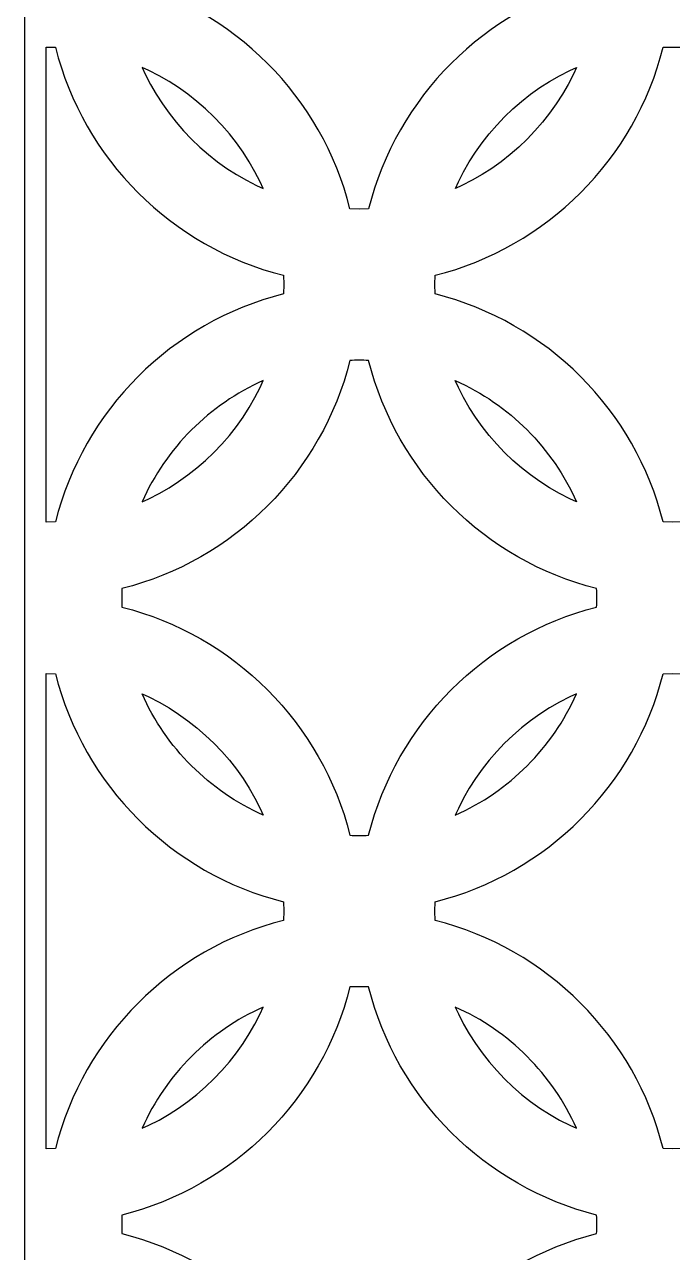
# Model space of a CAD drawing. Header units: centimetres. Extents: x 1.5 to 6.4, y -9 to 9.
# Drawn here: x 1.501 to 3.955, y 0.487 to 5.138 of the extents above; entities that cross this region are included whole.
import ezdxf

# ---------------------------------------------------------------- set-up
doc = ezdxf.new("R2010")
doc.units = ezdxf.units.CM
doc.header["$MEASUREMENT"] = 0
doc.layers.add('layer 1', color=7, linetype='Continuous')

msp = doc.modelspace()

# ---------------------------------------------------------------- linework, layer by layer
at = {"layer": 'layer 1', "color": 250}
for points, knots in [([(1.50052, 9.00077), (1.50052, 9.00077), (6.40987, 9.00077), (6.40987, 9.00077), (6.40987, 9.00077), (6.40987, 9.00077), (6.40987, -9.00021), (6.40987, -9.00021), (6.40987, -9.00021), (6.40987, -9.00021), (1.50052, -9.00021), (1.50052, -9.00021), (1.50052, -9.00021), (1.50052, -9.00021), (1.50052, 9.00077), (1.50052, 9.00077)], [0, 0, 0, 0, 0.2, 0.2, 0.2, 0.2, 0.4, 0.4, 0.4, 0.4, 0.6, 0.6, 0.6, 0.6, 1, 1, 1, 1]), ([(1.86971, 5.30383), (2.29301, 5.19784), (2.62742, 4.86345), (2.7334, 4.44014), (2.7334, 4.44014), (2.7334, 4.44014), (2.76877, 4.43924), (2.76877, 4.43924), (2.76877, 4.43924), (2.76877, 4.43924), (2.80414, 4.44014), (2.80414, 4.44014), (2.80414, 4.44014), (2.91013, 4.86344), (3.24452, 5.19785), (3.66782, 5.30383), (3.66782, 5.30383), (3.66782, 5.30383), (3.66872, 5.3392), (3.66872, 5.3392), (3.66872, 5.3392), (3.66872, 5.3392), (3.66782, 5.37457), (3.66782, 5.37457), (3.66782, 5.37457), (3.24452, 5.48056), (2.91013, 5.81496), (2.80414, 6.23826), (2.80414, 6.23826), (2.80414, 6.23826), (2.76877, 6.23916), (2.76877, 6.23916), (2.76877, 6.23916), (2.76877, 6.23916), (2.7334, 6.23826), (2.7334, 6.23826), (2.7334, 6.23826), (2.62742, 5.81495), (2.293, 5.48056), (1.86971, 5.37457), (1.86971, 5.37457), (1.86971, 5.37457), (1.86881, 5.3392), (1.86881, 5.3392), (1.86881, 5.3392), (1.86881, 5.3392), (1.86971, 5.30383), (1.86971, 5.30383)], [0, 0, 0, 0, 0.0769231, 0.0769231, 0.0769231, 0.0769231, 0.1538462, 0.1538462, 0.1538462, 0.1538462, 0.2307692, 0.2307692, 0.2307692, 0.2307692, 0.3076923, 0.3076923, 0.3076923, 0.3076923, 0.3846154, 0.3846154, 0.3846154, 0.3846154, 0.4615385, 0.4615385, 0.4615385, 0.4615385, 0.5384615, 0.5384615, 0.5384615, 0.5384615, 0.6153846, 0.6153846, 0.6153846, 0.6153846, 0.6923077, 0.6923077, 0.6923077, 0.6923077, 0.7692308, 0.7692308, 0.7692308, 0.7692308, 0.8461538, 0.8461538, 0.8461538, 0.8461538, 1, 1, 1, 1]), ([(1.58234, 3.25282), (1.58234, 3.25282), (1.61771, 3.25372), (1.61771, 3.25372), (1.61771, 3.25372), (1.7237, 3.67701), (2.05809, 4.01142), (2.4814, 4.1174), (2.4814, 4.1174), (2.4814, 4.1174), (2.4823, 4.15277), (2.4823, 4.15277), (2.4823, 4.15277), (2.4823, 4.15277), (2.4814, 4.18814), (2.4814, 4.18814), (2.4814, 4.18814), (2.0581, 4.29413), (1.72369, 4.62852), (1.61771, 5.05183), (1.61771, 5.05183), (1.61771, 5.05183), (1.58234, 5.05273), (1.58234, 5.05273), (1.58234, 5.05273), (1.58234, 5.05273), (1.58234, 3.25282), (1.58234, 3.25282)], [0, 0, 0, 0, 0.125, 0.125, 0.125, 0.125, 0.25, 0.25, 0.25, 0.25, 0.375, 0.375, 0.375, 0.375, 0.5, 0.5, 0.5, 0.5, 0.625, 0.625, 0.625, 0.625, 0.75, 0.75, 0.75, 0.75, 1, 1, 1, 1]), ([(3.9552, 3.25282), (3.9552, 3.25282), (3.99057, 3.25372), (3.99057, 3.25372), (3.99057, 3.25372), (4.09655, 3.67703), (4.43096, 4.01141), (4.85425, 4.1174), (4.85425, 4.1174), (4.85425, 4.1174), (4.85515, 4.15277), (4.85515, 4.15277), (4.85515, 4.15277), (4.85515, 4.15277), (4.85425, 4.18814), (4.85425, 4.18814), (4.85425, 4.18814), (4.43094, 4.29413), (4.09656, 4.62854), (3.99057, 5.05183), (3.99057, 5.05183), (3.99057, 5.05183), (3.9552, 5.05273), (3.9552, 5.05273), (3.9552, 5.05273), (3.9552, 5.05273), (3.91983, 5.05183), (3.91983, 5.05183), (3.91983, 5.05183), (3.81385, 4.62852), (3.47943, 4.29413), (3.05614, 4.18814), (3.05614, 4.18814), (3.05614, 4.18814), (3.05524, 4.15277), (3.05524, 4.15277), (3.05524, 4.15277), (3.05524, 4.15277), (3.05614, 4.1174), (3.05614, 4.1174), (3.05614, 4.1174), (3.47945, 4.01142), (3.81384, 3.67701), (3.91983, 3.25372), (3.91983, 3.25372), (3.91983, 3.25372), (3.9552, 3.25282), (3.9552, 3.25282)], [0, 0, 0, 0, 0.0769231, 0.0769231, 0.0769231, 0.0769231, 0.1538462, 0.1538462, 0.1538462, 0.1538462, 0.2307692, 0.2307692, 0.2307692, 0.2307692, 0.3076923, 0.3076923, 0.3076923, 0.3076923, 0.3846154, 0.3846154, 0.3846154, 0.3846154, 0.4615385, 0.4615385, 0.4615385, 0.4615385, 0.5384615, 0.5384615, 0.5384615, 0.5384615, 0.6153846, 0.6153846, 0.6153846, 0.6153846, 0.6923077, 0.6923077, 0.6923077, 0.6923077, 0.7692308, 0.7692308, 0.7692308, 0.7692308, 0.8461538, 0.8461538, 0.8461538, 0.8461538, 1, 1, 1, 1]), ([(1.94619, 4.97535), (1.94619, 4.97535), (1.97134, 4.96395), (1.97134, 4.96395), (1.97134, 4.96395), (1.97134, 4.96395), (2.01011, 4.94405), (2.01011, 4.94405), (2.01011, 4.94405), (2.01011, 4.94405), (2.04782, 4.92232), (2.04782, 4.92232), (2.04782, 4.92232), (2.04782, 4.92232), (2.08439, 4.89884), (2.08439, 4.89884), (2.08439, 4.89884), (2.08439, 4.89884), (2.11976, 4.87366), (2.11976, 4.87366), (2.11976, 4.87366), (2.11976, 4.87366), (2.15387, 4.84683), (2.15387, 4.84683), (2.15387, 4.84683), (2.15387, 4.84683), (2.18665, 4.81842), (2.18665, 4.81842), (2.18665, 4.81842), (2.18665, 4.81842), (2.21804, 4.78848), (2.21804, 4.78848), (2.21804, 4.78848), (2.21804, 4.78848), (2.24798, 4.75709), (2.24798, 4.75709), (2.24798, 4.75709), (2.24798, 4.75709), (2.27639, 4.72431), (2.27639, 4.72431), (2.27639, 4.72431), (2.27639, 4.72431), (2.30322, 4.6902), (2.30322, 4.6902), (2.30322, 4.6902), (2.30322, 4.6902), (2.3284, 4.65482), (2.3284, 4.65482), (2.3284, 4.65482), (2.3284, 4.65482), (2.35189, 4.61825), (2.35189, 4.61825), (2.35189, 4.61825), (2.35189, 4.61825), (2.37361, 4.58055), (2.37361, 4.58055), (2.37361, 4.58055), (2.37361, 4.58055), (2.39352, 4.54177), (2.39352, 4.54177), (2.39352, 4.54177), (2.39352, 4.54177), (2.40492, 4.51662), (2.40492, 4.51662), (2.40492, 4.51662), (2.40492, 4.51662), (2.37977, 4.52802), (2.37977, 4.52802), (2.37977, 4.52802), (2.37977, 4.52802), (2.34099, 4.54793), (2.34099, 4.54793), (2.34099, 4.54793), (2.34099, 4.54793), (2.30329, 4.56965), (2.30329, 4.56965), (2.30329, 4.56965), (2.30329, 4.56965), (2.26672, 4.59313), (2.26672, 4.59313), (2.26672, 4.59313), (2.26672, 4.59313), (2.23135, 4.61832), (2.23135, 4.61832), (2.23135, 4.61832), (2.23135, 4.61832), (2.19724, 4.64515), (2.19724, 4.64515), (2.19724, 4.64515), (2.19724, 4.64515), (2.16446, 4.67356), (2.16446, 4.67356), (2.16446, 4.67356), (2.16446, 4.67356), (2.13306, 4.7035), (2.13306, 4.7035), (2.13306, 4.7035), (2.13306, 4.7035), (2.10313, 4.73489), (2.10313, 4.73489), (2.10313, 4.73489), (2.10313, 4.73489), (2.07472, 4.76767), (2.07472, 4.76767), (2.07472, 4.76767), (2.07472, 4.76767), (2.04789, 4.80178), (2.04789, 4.80178), (2.04789, 4.80178), (2.04789, 4.80178), (2.0227, 4.83715), (2.0227, 4.83715), (2.0227, 4.83715), (2.0227, 4.83715), (1.99922, 4.87372), (1.99922, 4.87372), (1.99922, 4.87372), (1.99922, 4.87372), (1.9775, 4.91143), (1.9775, 4.91143), (1.9775, 4.91143), (1.9775, 4.91143), (1.95759, 4.9502), (1.95759, 4.9502), (1.95759, 4.9502), (1.95759, 4.9502), (1.94619, 4.97535), (1.94619, 4.97535)], [0, 0, 0, 0, 0.030303, 0.030303, 0.030303, 0.030303, 0.0606061, 0.0606061, 0.0606061, 0.0606061, 0.0909091, 0.0909091, 0.0909091, 0.0909091, 0.1212121, 0.1212121, 0.1212121, 0.1212121, 0.1515152, 0.1515152, 0.1515152, 0.1515152, 0.1818182, 0.1818182, 0.1818182, 0.1818182, 0.2121212, 0.2121212, 0.2121212, 0.2121212, 0.2424242, 0.2424242, 0.2424242, 0.2424242, 0.2727273, 0.2727273, 0.2727273, 0.2727273, 0.3030303, 0.3030303, 0.3030303, 0.3030303, 0.3333333, 0.3333333, 0.3333333, 0.3333333, 0.3636364, 0.3636364, 0.3636364, 0.3636364, 0.3939394, 0.3939394, 0.3939394, 0.3939394, 0.4242424, 0.4242424, 0.4242424, 0.4242424, 0.4545455, 0.4545455, 0.4545455, 0.4545455, 0.4848485, 0.4848485, 0.4848485, 0.4848485, 0.5151515, 0.5151515, 0.5151515, 0.5151515, 0.5454545, 0.5454545, 0.5454545, 0.5454545, 0.5757576, 0.5757576, 0.5757576, 0.5757576, 0.6060606, 0.6060606, 0.6060606, 0.6060606, 0.6363636, 0.6363636, 0.6363636, 0.6363636, 0.6666667, 0.6666667, 0.6666667, 0.6666667, 0.6969697, 0.6969697, 0.6969697, 0.6969697, 0.7272727, 0.7272727, 0.7272727, 0.7272727, 0.7575758, 0.7575758, 0.7575758, 0.7575758, 0.7878788, 0.7878788, 0.7878788, 0.7878788, 0.8181818, 0.8181818, 0.8181818, 0.8181818, 0.8484848, 0.8484848, 0.8484848, 0.8484848, 0.8787879, 0.8787879, 0.8787879, 0.8787879, 0.9090909, 0.9090909, 0.9090909, 0.9090909, 0.9393939, 0.9393939, 0.9393939, 0.9393939, 1, 1, 1, 1]), ([(3.59135, 4.97535), (3.59135, 4.97535), (3.5662, 4.96395), (3.5662, 4.96395), (3.5662, 4.96395), (3.5662, 4.96395), (3.52742, 4.94405), (3.52742, 4.94405), (3.52742, 4.94405), (3.52742, 4.94405), (3.48972, 4.92232), (3.48972, 4.92232), (3.48972, 4.92232), (3.48972, 4.92232), (3.45315, 4.89884), (3.45315, 4.89884), (3.45315, 4.89884), (3.45315, 4.89884), (3.41778, 4.87366), (3.41778, 4.87366), (3.41778, 4.87366), (3.41778, 4.87366), (3.38367, 4.84683), (3.38367, 4.84683), (3.38367, 4.84683), (3.38367, 4.84683), (3.35088, 4.81842), (3.35088, 4.81842), (3.35088, 4.81842), (3.35088, 4.81842), (3.31949, 4.78848), (3.31949, 4.78848), (3.31949, 4.78848), (3.31949, 4.78848), (3.28956, 4.75709), (3.28956, 4.75709), (3.28956, 4.75709), (3.28956, 4.75709), (3.26115, 4.72431), (3.26115, 4.72431), (3.26115, 4.72431), (3.26115, 4.72431), (3.23432, 4.6902), (3.23432, 4.6902), (3.23432, 4.6902), (3.23432, 4.6902), (3.20913, 4.65482), (3.20913, 4.65482), (3.20913, 4.65482), (3.20913, 4.65482), (3.18565, 4.61825), (3.18565, 4.61825), (3.18565, 4.61825), (3.18565, 4.61825), (3.16393, 4.58055), (3.16393, 4.58055), (3.16393, 4.58055), (3.16393, 4.58055), (3.14402, 4.54177), (3.14402, 4.54177), (3.14402, 4.54177), (3.14402, 4.54177), (3.13262, 4.51662), (3.13262, 4.51662), (3.13262, 4.51662), (3.13262, 4.51662), (3.15777, 4.52802), (3.15777, 4.52802), (3.15777, 4.52802), (3.15777, 4.52802), (3.19655, 4.54793), (3.19655, 4.54793), (3.19655, 4.54793), (3.19655, 4.54793), (3.23425, 4.56965), (3.23425, 4.56965), (3.23425, 4.56965), (3.23425, 4.56965), (3.27082, 4.59313), (3.27082, 4.59313), (3.27082, 4.59313), (3.27082, 4.59313), (3.30619, 4.61832), (3.30619, 4.61832), (3.30619, 4.61832), (3.30619, 4.61832), (3.3403, 4.64515), (3.3403, 4.64515), (3.3403, 4.64515), (3.3403, 4.64515), (3.37308, 4.67356), (3.37308, 4.67356), (3.37308, 4.67356), (3.37308, 4.67356), (3.40447, 4.7035), (3.40447, 4.7035), (3.40447, 4.7035), (3.40447, 4.7035), (3.43441, 4.73489), (3.43441, 4.73489), (3.43441, 4.73489), (3.43441, 4.73489), (3.46282, 4.76767), (3.46282, 4.76767), (3.46282, 4.76767), (3.46282, 4.76767), (3.48965, 4.80178), (3.48965, 4.80178), (3.48965, 4.80178), (3.48965, 4.80178), (3.51484, 4.83715), (3.51484, 4.83715), (3.51484, 4.83715), (3.51484, 4.83715), (3.53832, 4.87372), (3.53832, 4.87372), (3.53832, 4.87372), (3.53832, 4.87372), (3.56004, 4.91142), (3.56004, 4.91142), (3.56004, 4.91142), (3.56004, 4.91142), (3.57995, 4.9502), (3.57995, 4.9502), (3.57995, 4.9502), (3.57995, 4.9502), (3.59135, 4.97535), (3.59135, 4.97535)], [0, 0, 0, 0, 0.030303, 0.030303, 0.030303, 0.030303, 0.0606061, 0.0606061, 0.0606061, 0.0606061, 0.0909091, 0.0909091, 0.0909091, 0.0909091, 0.1212121, 0.1212121, 0.1212121, 0.1212121, 0.1515152, 0.1515152, 0.1515152, 0.1515152, 0.1818182, 0.1818182, 0.1818182, 0.1818182, 0.2121212, 0.2121212, 0.2121212, 0.2121212, 0.2424242, 0.2424242, 0.2424242, 0.2424242, 0.2727273, 0.2727273, 0.2727273, 0.2727273, 0.3030303, 0.3030303, 0.3030303, 0.3030303, 0.3333333, 0.3333333, 0.3333333, 0.3333333, 0.3636364, 0.3636364, 0.3636364, 0.3636364, 0.3939394, 0.3939394, 0.3939394, 0.3939394, 0.4242424, 0.4242424, 0.4242424, 0.4242424, 0.4545455, 0.4545455, 0.4545455, 0.4545455, 0.4848485, 0.4848485, 0.4848485, 0.4848485, 0.5151515, 0.5151515, 0.5151515, 0.5151515, 0.5454545, 0.5454545, 0.5454545, 0.5454545, 0.5757576, 0.5757576, 0.5757576, 0.5757576, 0.6060606, 0.6060606, 0.6060606, 0.6060606, 0.6363636, 0.6363636, 0.6363636, 0.6363636, 0.6666667, 0.6666667, 0.6666667, 0.6666667, 0.6969697, 0.6969697, 0.6969697, 0.6969697, 0.7272727, 0.7272727, 0.7272727, 0.7272727, 0.7575758, 0.7575758, 0.7575758, 0.7575758, 0.7878788, 0.7878788, 0.7878788, 0.7878788, 0.8181818, 0.8181818, 0.8181818, 0.8181818, 0.8484848, 0.8484848, 0.8484848, 0.8484848, 0.8787879, 0.8787879, 0.8787879, 0.8787879, 0.9090909, 0.9090909, 0.9090909, 0.9090909, 0.9393939, 0.9393939, 0.9393939, 0.9393939, 1, 1, 1, 1]), ([(2.73346, 2.06706), (2.62752, 2.49055), (2.29296, 2.82509), (1.86948, 2.93103), (1.86948, 2.93103), (1.86902, 2.94275), (1.86872, 2.95452), (1.86872, 2.96635), (1.86872, 2.96635), (1.86872, 2.97818), (1.86902, 2.98994), (1.86948, 3.00166), (1.86948, 3.00166), (2.29296, 3.1076), (2.62752, 3.44214), (2.73346, 3.86564), (2.73346, 3.86564), (2.74518, 3.86609), (2.75694, 3.8664), (2.76877, 3.8664), (2.76877, 3.8664), (2.7806, 3.8664), (2.79236, 3.86609), (2.80408, 3.86564), (2.80408, 3.86564), (2.91002, 3.44214), (3.24458, 3.1076), (3.66806, 3.00166), (3.66806, 3.00166), (3.66852, 2.98994), (3.66882, 2.97818), (3.66882, 2.96635), (3.66882, 2.96635), (3.66882, 2.95452), (3.66851, 2.94275), (3.66806, 2.93103), (3.66806, 2.93103), (3.24458, 2.82508), (2.91002, 2.49055), (2.80408, 2.06706), (2.80408, 2.06706), (2.79236, 2.0666), (2.7806, 2.0663), (2.76877, 2.0663), (2.76877, 2.0663), (2.75694, 2.0663), (2.74518, 2.0666), (2.73346, 2.06706)], [0, 0, 0, 0, 0.0769231, 0.0769231, 0.0769231, 0.0769231, 0.1538462, 0.1538462, 0.1538462, 0.1538462, 0.2307692, 0.2307692, 0.2307692, 0.2307692, 0.3076923, 0.3076923, 0.3076923, 0.3076923, 0.3846154, 0.3846154, 0.3846154, 0.3846154, 0.4615385, 0.4615385, 0.4615385, 0.4615385, 0.5384615, 0.5384615, 0.5384615, 0.5384615, 0.6153846, 0.6153846, 0.6153846, 0.6153846, 0.6923077, 0.6923077, 0.6923077, 0.6923077, 0.7692308, 0.7692308, 0.7692308, 0.7692308, 0.8461538, 0.8461538, 0.8461538, 0.8461538, 1, 1, 1, 1]), ([(2.40513, 3.78939), (2.40513, 3.78939), (2.39352, 3.76378), (2.39352, 3.76378), (2.39352, 3.76378), (2.39352, 3.76378), (2.37361, 3.725), (2.37361, 3.725), (2.37361, 3.725), (2.37361, 3.725), (2.35188, 3.6873), (2.35188, 3.6873), (2.35188, 3.6873), (2.35188, 3.6873), (2.3284, 3.65073), (2.3284, 3.65073), (2.3284, 3.65073), (2.3284, 3.65073), (2.30322, 3.61535), (2.30322, 3.61535), (2.30322, 3.61535), (2.30322, 3.61535), (2.27639, 3.58124), (2.27639, 3.58124), (2.27639, 3.58124), (2.27639, 3.58124), (2.24797, 3.54846), (2.24797, 3.54846), (2.24797, 3.54846), (2.24797, 3.54846), (2.21804, 3.51707), (2.21804, 3.51707), (2.21804, 3.51707), (2.21804, 3.51707), (2.18665, 3.48714), (2.18665, 3.48714), (2.18665, 3.48714), (2.18665, 3.48714), (2.15387, 3.45872), (2.15387, 3.45872), (2.15387, 3.45872), (2.15387, 3.45872), (2.11976, 3.4319), (2.11976, 3.4319), (2.11976, 3.4319), (2.11976, 3.4319), (2.08439, 3.40671), (2.08439, 3.40671), (2.08439, 3.40671), (2.08439, 3.40671), (2.04782, 3.38323), (2.04782, 3.38323), (2.04782, 3.38323), (2.04782, 3.38323), (2.01011, 3.36151), (2.01011, 3.36151), (2.01011, 3.36151), (2.01011, 3.36151), (1.97133, 3.3416), (1.97133, 3.3416), (1.97133, 3.3416), (1.97133, 3.3416), (1.94573, 3.32999), (1.94573, 3.32999), (1.94573, 3.32999), (2.03643, 3.53414), (2.20098, 3.69869), (2.40513, 3.78939)], [0, 0, 0, 0, 0.0555556, 0.0555556, 0.0555556, 0.0555556, 0.1111111, 0.1111111, 0.1111111, 0.1111111, 0.1666667, 0.1666667, 0.1666667, 0.1666667, 0.2222222, 0.2222222, 0.2222222, 0.2222222, 0.2777778, 0.2777778, 0.2777778, 0.2777778, 0.3333333, 0.3333333, 0.3333333, 0.3333333, 0.3888889, 0.3888889, 0.3888889, 0.3888889, 0.4444444, 0.4444444, 0.4444444, 0.4444444, 0.5, 0.5, 0.5, 0.5, 0.5555556, 0.5555556, 0.5555556, 0.5555556, 0.6111111, 0.6111111, 0.6111111, 0.6111111, 0.6666667, 0.6666667, 0.6666667, 0.6666667, 0.7222222, 0.7222222, 0.7222222, 0.7222222, 0.7777778, 0.7777778, 0.7777778, 0.7777778, 0.8333333, 0.8333333, 0.8333333, 0.8333333, 0.8888889, 0.8888889, 0.8888889, 0.8888889, 1, 1, 1, 1]), ([(3.13241, 3.78939), (3.13241, 3.78939), (3.14402, 3.76378), (3.14402, 3.76378), (3.14402, 3.76378), (3.14402, 3.76378), (3.16393, 3.725), (3.16393, 3.725), (3.16393, 3.725), (3.16393, 3.725), (3.18565, 3.6873), (3.18565, 3.6873), (3.18565, 3.6873), (3.18565, 3.6873), (3.20913, 3.65073), (3.20913, 3.65073), (3.20913, 3.65073), (3.20913, 3.65073), (3.23432, 3.61535), (3.23432, 3.61535), (3.23432, 3.61535), (3.23432, 3.61535), (3.26115, 3.58124), (3.26115, 3.58124), (3.26115, 3.58124), (3.26115, 3.58124), (3.28956, 3.54846), (3.28956, 3.54846), (3.28956, 3.54846), (3.28956, 3.54846), (3.31949, 3.51707), (3.31949, 3.51707), (3.31949, 3.51707), (3.31949, 3.51707), (3.35088, 3.48714), (3.35088, 3.48714), (3.35088, 3.48714), (3.35088, 3.48714), (3.38366, 3.45872), (3.38366, 3.45872), (3.38366, 3.45872), (3.38366, 3.45872), (3.41778, 3.4319), (3.41778, 3.4319), (3.41778, 3.4319), (3.41778, 3.4319), (3.45315, 3.40671), (3.45315, 3.40671), (3.45315, 3.40671), (3.45315, 3.40671), (3.48972, 3.38323), (3.48972, 3.38323), (3.48972, 3.38323), (3.48972, 3.38323), (3.52742, 3.36151), (3.52742, 3.36151), (3.52742, 3.36151), (3.52742, 3.36151), (3.5662, 3.3416), (3.5662, 3.3416), (3.5662, 3.3416), (3.5662, 3.3416), (3.59181, 3.32999), (3.59181, 3.32999), (3.59181, 3.32999), (3.50111, 3.53414), (3.33655, 3.69869), (3.13241, 3.78939)], [0, 0, 0, 0, 0.0555556, 0.0555556, 0.0555556, 0.0555556, 0.1111111, 0.1111111, 0.1111111, 0.1111111, 0.1666667, 0.1666667, 0.1666667, 0.1666667, 0.2222222, 0.2222222, 0.2222222, 0.2222222, 0.2777778, 0.2777778, 0.2777778, 0.2777778, 0.3333333, 0.3333333, 0.3333333, 0.3333333, 0.3888889, 0.3888889, 0.3888889, 0.3888889, 0.4444444, 0.4444444, 0.4444444, 0.4444444, 0.5, 0.5, 0.5, 0.5, 0.5555556, 0.5555556, 0.5555556, 0.5555556, 0.6111111, 0.6111111, 0.6111111, 0.6111111, 0.6666667, 0.6666667, 0.6666667, 0.6666667, 0.7222222, 0.7222222, 0.7222222, 0.7222222, 0.7777778, 0.7777778, 0.7777778, 0.7777778, 0.8333333, 0.8333333, 0.8333333, 0.8333333, 0.8888889, 0.8888889, 0.8888889, 0.8888889, 1, 1, 1, 1]), ([(1.58234, 0.87996), (1.58234, 0.87996), (1.61771, 0.88086), (1.61771, 0.88086), (1.61771, 0.88086), (1.7237, 1.30417), (2.0581, 1.63855), (2.4814, 1.74455), (2.4814, 1.74455), (2.4814, 1.74455), (2.4823, 1.77992), (2.4823, 1.77992), (2.4823, 1.77992), (2.4823, 1.77992), (2.4814, 1.81529), (2.4814, 1.81529), (2.4814, 1.81529), (2.05809, 1.92127), (1.7237, 2.25568), (1.61771, 2.67897), (1.61771, 2.67897), (1.61771, 2.67897), (1.58234, 2.67987), (1.58234, 2.67987), (1.58234, 2.67987), (1.58234, 2.67987), (1.58234, 0.87996), (1.58234, 0.87996)], [0, 0, 0, 0, 0.125, 0.125, 0.125, 0.125, 0.25, 0.25, 0.25, 0.25, 0.375, 0.375, 0.375, 0.375, 0.5, 0.5, 0.5, 0.5, 0.625, 0.625, 0.625, 0.625, 0.75, 0.75, 0.75, 0.75, 1, 1, 1, 1]), ([(3.05614, 1.74455), (3.47943, 1.63856), (3.81384, 1.30417), (3.91983, 0.88086), (3.91983, 0.88086), (3.91983, 0.88086), (3.9552, 0.87996), (3.9552, 0.87996), (3.9552, 0.87996), (3.9552, 0.87996), (3.99057, 0.88086), (3.99057, 0.88086), (3.99057, 0.88086), (4.09656, 1.30415), (4.43094, 1.63856), (4.85425, 1.74455), (4.85425, 1.74455), (4.85425, 1.74455), (4.85515, 1.77992), (4.85515, 1.77992), (4.85515, 1.77992), (4.85515, 1.77992), (4.85425, 1.81529), (4.85425, 1.81529), (4.85425, 1.81529), (4.43096, 1.92128), (4.09655, 2.25566), (3.99057, 2.67897), (3.99057, 2.67897), (3.99057, 2.67897), (3.9552, 2.67987), (3.9552, 2.67987), (3.9552, 2.67987), (3.9552, 2.67987), (3.91983, 2.67897), (3.91983, 2.67897), (3.91983, 2.67897), (3.81384, 2.25568), (3.47945, 1.92127), (3.05614, 1.81529), (3.05614, 1.81529), (3.05614, 1.81529), (3.05524, 1.77992), (3.05524, 1.77992), (3.05524, 1.77992), (3.05524, 1.77992), (3.05614, 1.74455), (3.05614, 1.74455)], [0, 0, 0, 0, 0.0769231, 0.0769231, 0.0769231, 0.0769231, 0.1538462, 0.1538462, 0.1538462, 0.1538462, 0.2307692, 0.2307692, 0.2307692, 0.2307692, 0.3076923, 0.3076923, 0.3076923, 0.3076923, 0.3846154, 0.3846154, 0.3846154, 0.3846154, 0.4615385, 0.4615385, 0.4615385, 0.4615385, 0.5384615, 0.5384615, 0.5384615, 0.5384615, 0.6153846, 0.6153846, 0.6153846, 0.6153846, 0.6923077, 0.6923077, 0.6923077, 0.6923077, 0.7692308, 0.7692308, 0.7692308, 0.7692308, 0.8461538, 0.8461538, 0.8461538, 0.8461538, 1, 1, 1, 1]), ([(2.40513, 2.14331), (2.40513, 2.14331), (2.39352, 2.16891), (2.39352, 2.16891), (2.39352, 2.16891), (2.39352, 2.16891), (2.37361, 2.20769), (2.37361, 2.20769), (2.37361, 2.20769), (2.37361, 2.20769), (2.35188, 2.2454), (2.35188, 2.2454), (2.35188, 2.2454), (2.35188, 2.2454), (2.3284, 2.28197), (2.3284, 2.28197), (2.3284, 2.28197), (2.3284, 2.28197), (2.30322, 2.31734), (2.30322, 2.31734), (2.30322, 2.31734), (2.30322, 2.31734), (2.27639, 2.35145), (2.27639, 2.35145), (2.27639, 2.35145), (2.27639, 2.35145), (2.24797, 2.38423), (2.24797, 2.38423), (2.24797, 2.38423), (2.24797, 2.38423), (2.21804, 2.41562), (2.21804, 2.41562), (2.21804, 2.41562), (2.21804, 2.41562), (2.18665, 2.44555), (2.18665, 2.44555), (2.18665, 2.44555), (2.18665, 2.44555), (2.15387, 2.47397), (2.15387, 2.47397), (2.15387, 2.47397), (2.15387, 2.47397), (2.11976, 2.5008), (2.11976, 2.5008), (2.11976, 2.5008), (2.11976, 2.5008), (2.08439, 2.52598), (2.08439, 2.52598), (2.08439, 2.52598), (2.08439, 2.52598), (2.04782, 2.54946), (2.04782, 2.54946), (2.04782, 2.54946), (2.04782, 2.54946), (2.01011, 2.57119), (2.01011, 2.57119), (2.01011, 2.57119), (2.01011, 2.57119), (1.97133, 2.5911), (1.97133, 2.5911), (1.97133, 2.5911), (1.97133, 2.5911), (1.94573, 2.6027), (1.94573, 2.6027), (1.94573, 2.6027), (2.03643, 2.39856), (2.20098, 2.234), (2.40513, 2.14331)], [0, 0, 0, 0, 0.0555556, 0.0555556, 0.0555556, 0.0555556, 0.1111111, 0.1111111, 0.1111111, 0.1111111, 0.1666667, 0.1666667, 0.1666667, 0.1666667, 0.2222222, 0.2222222, 0.2222222, 0.2222222, 0.2777778, 0.2777778, 0.2777778, 0.2777778, 0.3333333, 0.3333333, 0.3333333, 0.3333333, 0.3888889, 0.3888889, 0.3888889, 0.3888889, 0.4444444, 0.4444444, 0.4444444, 0.4444444, 0.5, 0.5, 0.5, 0.5, 0.5555556, 0.5555556, 0.5555556, 0.5555556, 0.6111111, 0.6111111, 0.6111111, 0.6111111, 0.6666667, 0.6666667, 0.6666667, 0.6666667, 0.7222222, 0.7222222, 0.7222222, 0.7222222, 0.7777778, 0.7777778, 0.7777778, 0.7777778, 0.8333333, 0.8333333, 0.8333333, 0.8333333, 0.8888889, 0.8888889, 0.8888889, 0.8888889, 1, 1, 1, 1]), ([(3.13241, 2.1433), (3.13241, 2.1433), (3.14402, 2.16891), (3.14402, 2.16891), (3.14402, 2.16891), (3.14402, 2.16891), (3.16393, 2.20769), (3.16393, 2.20769), (3.16393, 2.20769), (3.16393, 2.20769), (3.18565, 2.2454), (3.18565, 2.2454), (3.18565, 2.2454), (3.18565, 2.2454), (3.20913, 2.28197), (3.20913, 2.28197), (3.20913, 2.28197), (3.20913, 2.28197), (3.23432, 2.31734), (3.23432, 2.31734), (3.23432, 2.31734), (3.23432, 2.31734), (3.26115, 2.35145), (3.26115, 2.35145), (3.26115, 2.35145), (3.26115, 2.35145), (3.28956, 2.38423), (3.28956, 2.38423), (3.28956, 2.38423), (3.28956, 2.38423), (3.31949, 2.41562), (3.31949, 2.41562), (3.31949, 2.41562), (3.31949, 2.41562), (3.35088, 2.44555), (3.35088, 2.44555), (3.35088, 2.44555), (3.35088, 2.44555), (3.38366, 2.47397), (3.38366, 2.47397), (3.38366, 2.47397), (3.38366, 2.47397), (3.41778, 2.5008), (3.41778, 2.5008), (3.41778, 2.5008), (3.41778, 2.5008), (3.45315, 2.52598), (3.45315, 2.52598), (3.45315, 2.52598), (3.45315, 2.52598), (3.48972, 2.54946), (3.48972, 2.54946), (3.48972, 2.54946), (3.48972, 2.54946), (3.52742, 2.57119), (3.52742, 2.57119), (3.52742, 2.57119), (3.52742, 2.57119), (3.5662, 2.5911), (3.5662, 2.5911), (3.5662, 2.5911), (3.5662, 2.5911), (3.59181, 2.6027), (3.59181, 2.6027), (3.59181, 2.6027), (3.50111, 2.39855), (3.33656, 2.234), (3.13241, 2.1433)], [0, 0, 0, 0, 0.0555556, 0.0555556, 0.0555556, 0.0555556, 0.1111111, 0.1111111, 0.1111111, 0.1111111, 0.1666667, 0.1666667, 0.1666667, 0.1666667, 0.2222222, 0.2222222, 0.2222222, 0.2222222, 0.2777778, 0.2777778, 0.2777778, 0.2777778, 0.3333333, 0.3333333, 0.3333333, 0.3333333, 0.3888889, 0.3888889, 0.3888889, 0.3888889, 0.4444444, 0.4444444, 0.4444444, 0.4444444, 0.5, 0.5, 0.5, 0.5, 0.5555556, 0.5555556, 0.5555556, 0.5555556, 0.6111111, 0.6111111, 0.6111111, 0.6111111, 0.6666667, 0.6666667, 0.6666667, 0.6666667, 0.7222222, 0.7222222, 0.7222222, 0.7222222, 0.7777778, 0.7777778, 0.7777778, 0.7777778, 0.8333333, 0.8333333, 0.8333333, 0.8333333, 0.8888889, 0.8888889, 0.8888889, 0.8888889, 1, 1, 1, 1]), ([(2.73346, -0.3058), (2.62752, 0.1177), (2.29296, 0.45223), (1.86948, 0.55818), (1.86948, 0.55818), (1.86902, 0.5699), (1.86872, 0.58166), (1.86872, 0.59349), (1.86872, 0.59349), (1.86872, 0.60532), (1.86902, 0.61708), (1.86948, 0.6288), (1.86948, 0.6288), (2.29298, 0.73474), (2.62751, 1.0693), (2.73346, 1.49278), (2.73346, 1.49278), (2.74518, 1.49324), (2.75694, 1.49354), (2.76877, 1.49354), (2.76877, 1.49354), (2.7806, 1.49354), (2.79236, 1.49324), (2.80408, 1.49278), (2.80408, 1.49278), (2.91002, 1.06928), (3.24458, 0.73475), (3.66806, 0.6288), (3.66806, 0.6288), (3.66852, 0.61708), (3.66882, 0.60532), (3.66882, 0.59349), (3.66882, 0.59349), (3.66882, 0.58166), (3.66852, 0.5699), (3.66806, 0.55818), (3.66806, 0.55818), (3.24458, 0.45223), (2.91002, 0.1177), (2.80408, -0.3058), (2.80408, -0.3058), (2.79236, -0.30626), (2.7806, -0.30656), (2.76877, -0.30656), (2.76877, -0.30656), (2.75694, -0.30656), (2.74518, -0.30626), (2.73346, -0.3058)], [0, 0, 0, 0, 0.0769231, 0.0769231, 0.0769231, 0.0769231, 0.1538462, 0.1538462, 0.1538462, 0.1538462, 0.2307692, 0.2307692, 0.2307692, 0.2307692, 0.3076923, 0.3076923, 0.3076923, 0.3076923, 0.3846154, 0.3846154, 0.3846154, 0.3846154, 0.4615385, 0.4615385, 0.4615385, 0.4615385, 0.5384615, 0.5384615, 0.5384615, 0.5384615, 0.6153846, 0.6153846, 0.6153846, 0.6153846, 0.6923077, 0.6923077, 0.6923077, 0.6923077, 0.7692308, 0.7692308, 0.7692308, 0.7692308, 0.8461538, 0.8461538, 0.8461538, 0.8461538, 1, 1, 1, 1]), ([(1.94573, 0.95713), (2.03643, 1.16127), (2.20098, 1.32583), (2.40513, 1.41653), (2.40513, 1.41653), (2.40513, 1.41653), (2.39352, 1.39092), (2.39352, 1.39092), (2.39352, 1.39092), (2.39352, 1.39092), (2.37361, 1.35214), (2.37361, 1.35214), (2.37361, 1.35214), (2.37361, 1.35214), (2.35189, 1.31444), (2.35189, 1.31444), (2.35189, 1.31444), (2.35189, 1.31444), (2.3284, 1.27787), (2.3284, 1.27787), (2.3284, 1.27787), (2.3284, 1.27787), (2.30322, 1.2425), (2.30322, 1.2425), (2.30322, 1.2425), (2.30322, 1.2425), (2.27639, 1.20839), (2.27639, 1.20839), (2.27639, 1.20839), (2.27639, 1.20839), (2.24798, 1.1756), (2.24798, 1.1756), (2.24798, 1.1756), (2.24798, 1.1756), (2.21804, 1.14421), (2.21804, 1.14421), (2.21804, 1.14421), (2.21804, 1.14421), (2.18665, 1.11428), (2.18665, 1.11428), (2.18665, 1.11428), (2.18665, 1.11428), (2.15387, 1.08586), (2.15387, 1.08586), (2.15387, 1.08586), (2.15387, 1.08586), (2.11976, 1.05904), (2.11976, 1.05904), (2.11976, 1.05904), (2.11976, 1.05904), (2.08439, 1.03385), (2.08439, 1.03385), (2.08439, 1.03385), (2.08439, 1.03385), (2.04782, 1.01037), (2.04782, 1.01037), (2.04782, 1.01037), (2.04782, 1.01037), (2.01011, 0.98865), (2.01011, 0.98865), (2.01011, 0.98865), (2.01011, 0.98865), (1.97134, 0.96874), (1.97134, 0.96874), (1.97134, 0.96874), (1.97134, 0.96874), (1.94573, 0.95713), (1.94573, 0.95713)], [0, 0, 0, 0, 0.0555556, 0.0555556, 0.0555556, 0.0555556, 0.1111111, 0.1111111, 0.1111111, 0.1111111, 0.1666667, 0.1666667, 0.1666667, 0.1666667, 0.2222222, 0.2222222, 0.2222222, 0.2222222, 0.2777778, 0.2777778, 0.2777778, 0.2777778, 0.3333333, 0.3333333, 0.3333333, 0.3333333, 0.3888889, 0.3888889, 0.3888889, 0.3888889, 0.4444444, 0.4444444, 0.4444444, 0.4444444, 0.5, 0.5, 0.5, 0.5, 0.5555556, 0.5555556, 0.5555556, 0.5555556, 0.6111111, 0.6111111, 0.6111111, 0.6111111, 0.6666667, 0.6666667, 0.6666667, 0.6666667, 0.7222222, 0.7222222, 0.7222222, 0.7222222, 0.7777778, 0.7777778, 0.7777778, 0.7777778, 0.8333333, 0.8333333, 0.8333333, 0.8333333, 0.8888889, 0.8888889, 0.8888889, 0.8888889, 1, 1, 1, 1]), ([(3.13241, 1.41653), (3.33656, 1.32583), (3.50111, 1.16127), (3.59181, 0.95713), (3.59181, 0.95713), (3.59181, 0.95713), (3.5662, 0.96874), (3.5662, 0.96874), (3.5662, 0.96874), (3.5662, 0.96874), (3.52742, 0.98865), (3.52742, 0.98865), (3.52742, 0.98865), (3.52742, 0.98865), (3.48972, 1.01037), (3.48972, 1.01037), (3.48972, 1.01037), (3.48972, 1.01037), (3.45315, 1.03385), (3.45315, 1.03385), (3.45315, 1.03385), (3.45315, 1.03385), (3.41778, 1.05904), (3.41778, 1.05904), (3.41778, 1.05904), (3.41778, 1.05904), (3.38367, 1.08586), (3.38367, 1.08586), (3.38367, 1.08586), (3.38367, 1.08586), (3.35088, 1.11428), (3.35088, 1.11428), (3.35088, 1.11428), (3.35088, 1.11428), (3.31949, 1.14421), (3.31949, 1.14421), (3.31949, 1.14421), (3.31949, 1.14421), (3.28956, 1.1756), (3.28956, 1.1756), (3.28956, 1.1756), (3.28956, 1.1756), (3.26115, 1.20839), (3.26115, 1.20839), (3.26115, 1.20839), (3.26115, 1.20839), (3.23432, 1.2425), (3.23432, 1.2425), (3.23432, 1.2425), (3.23432, 1.2425), (3.20913, 1.27787), (3.20913, 1.27787), (3.20913, 1.27787), (3.20913, 1.27787), (3.18565, 1.31444), (3.18565, 1.31444), (3.18565, 1.31444), (3.18565, 1.31444), (3.16393, 1.35214), (3.16393, 1.35214), (3.16393, 1.35214), (3.16393, 1.35214), (3.14402, 1.39092), (3.14402, 1.39092), (3.14402, 1.39092), (3.14402, 1.39092), (3.13241, 1.41653), (3.13241, 1.41653)], [0, 0, 0, 0, 0.0555556, 0.0555556, 0.0555556, 0.0555556, 0.1111111, 0.1111111, 0.1111111, 0.1111111, 0.1666667, 0.1666667, 0.1666667, 0.1666667, 0.2222222, 0.2222222, 0.2222222, 0.2222222, 0.2777778, 0.2777778, 0.2777778, 0.2777778, 0.3333333, 0.3333333, 0.3333333, 0.3333333, 0.3888889, 0.3888889, 0.3888889, 0.3888889, 0.4444444, 0.4444444, 0.4444444, 0.4444444, 0.5, 0.5, 0.5, 0.5, 0.5555556, 0.5555556, 0.5555556, 0.5555556, 0.6111111, 0.6111111, 0.6111111, 0.6111111, 0.6666667, 0.6666667, 0.6666667, 0.6666667, 0.7222222, 0.7222222, 0.7222222, 0.7222222, 0.7777778, 0.7777778, 0.7777778, 0.7777778, 0.8333333, 0.8333333, 0.8333333, 0.8333333, 0.8888889, 0.8888889, 0.8888889, 0.8888889, 1, 1, 1, 1])]:
    msp.add_open_spline(points, degree=3, knots=knots, dxfattribs=at)

doc.saveas('drawing.dxf')
